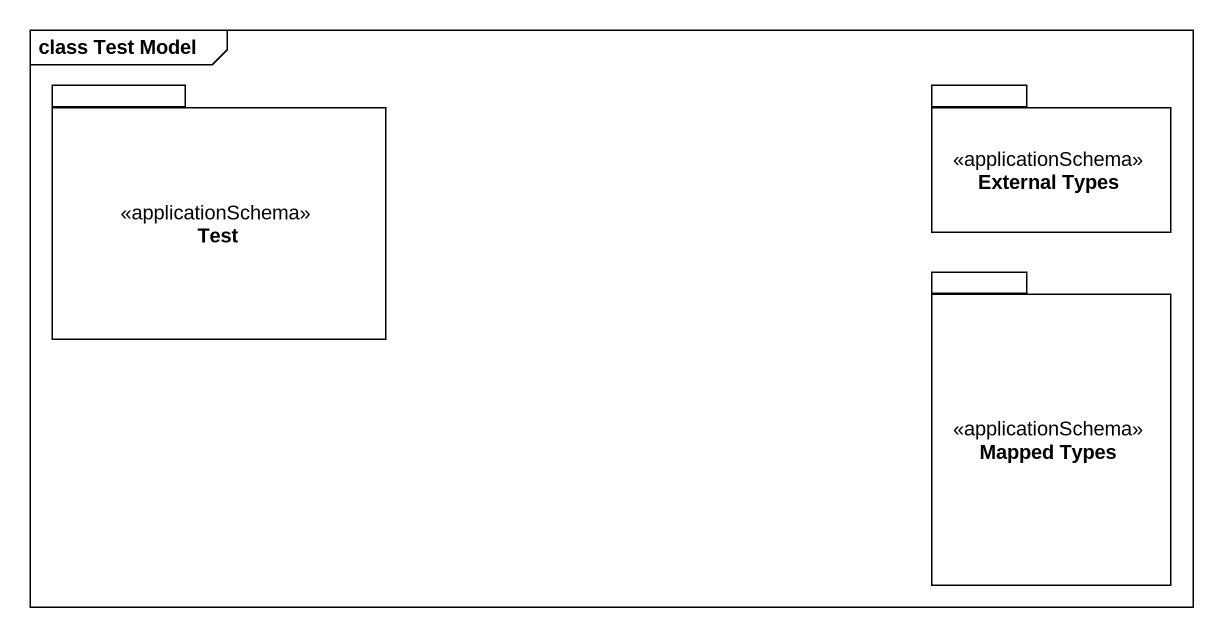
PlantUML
@startuml
mainframe class Test Model
package Test <<applicationSchema>> {
}
package "External Types" as External_Types <<applicationSchema>> {
}
package "Mapped Types" as Mapped_Types <<applicationSchema>> {
}
@enduml
